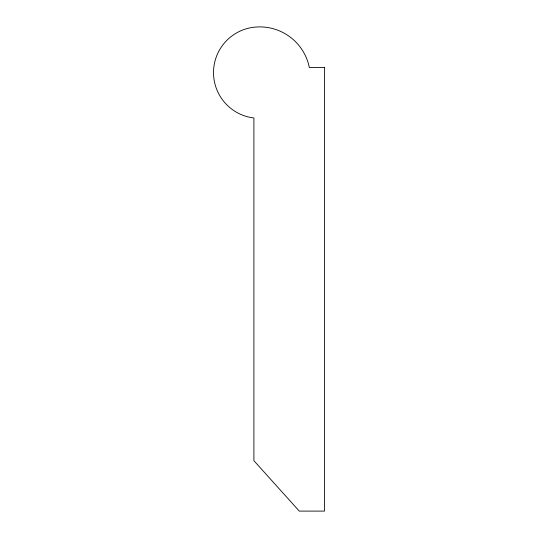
<?xml version="1.0" encoding="UTF-8"?>
<svg xmlns="http://www.w3.org/2000/svg" width="538" height="538" viewBox="0 0 538 538"><rect width="100%" height="100%" fill="white"/><g stroke="black" fill="none" stroke-linecap="round" stroke-linejoin="round"><path stroke-width="0.81" d="M324.475 67.559L309.35 67.559A50.565 50.565 0 0 0 253.909 27.236A45.669 45.669 0 0 0 253.909 117.963L253.909 460.696L299.269 511.1L324.475 511.1L324.475 67.559"/></g></svg>
